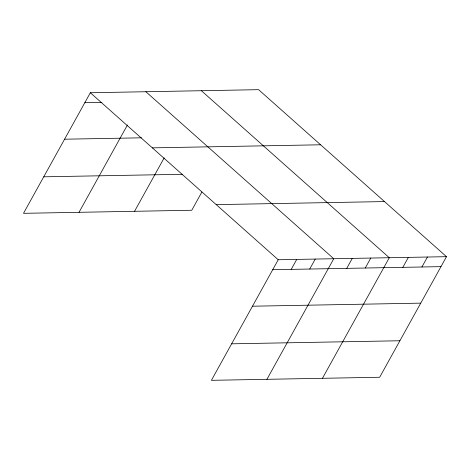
<?xml version="1.0" encoding="UTF-8"?>
<svg xmlns="http://www.w3.org/2000/svg" width="470" height="470" viewBox="0 0 470 470"><rect width="100%" height="100%" fill="white"/><g stroke="black" fill="none" stroke-linecap="round" stroke-linejoin="round"><path stroke-width="0.7" d="M446.5 256.679L278.234 259.745L211.4 380.324L379.666 377.257L446.5 256.679L258.6 89.676L90.334 92.743L23.5 213.321L191.766 210.255L201.883 192.007M79.025 212.311L127.435 124.979M134.555 211.294L164.171 157.873M291.224 269.369L296.746 259.411M309.73 269.034L315.252 259.07M266.925 379.308L333.765 258.735L145.864 91.732M346.748 268.358L352.271 258.394M365.261 268.023L370.783 258.059M322.455 378.297L389.289 257.725L201.389 90.722M402.837 267.336L408.36 257.378M421.907 266.989L427.43 257.025M84.812 102.707L101.902 102.395M64.578 139.208L141.464 137.81M152.345 147.856L320.605 144.789M43.733 176.814L182.66 174.288M216.229 204.632L384.495 201.571M272.712 269.709L440.978 266.643M252.478 306.211L420.744 303.144M231.634 343.817L399.899 340.756M90.334 92.743L278.234 259.745"/></g></svg>
